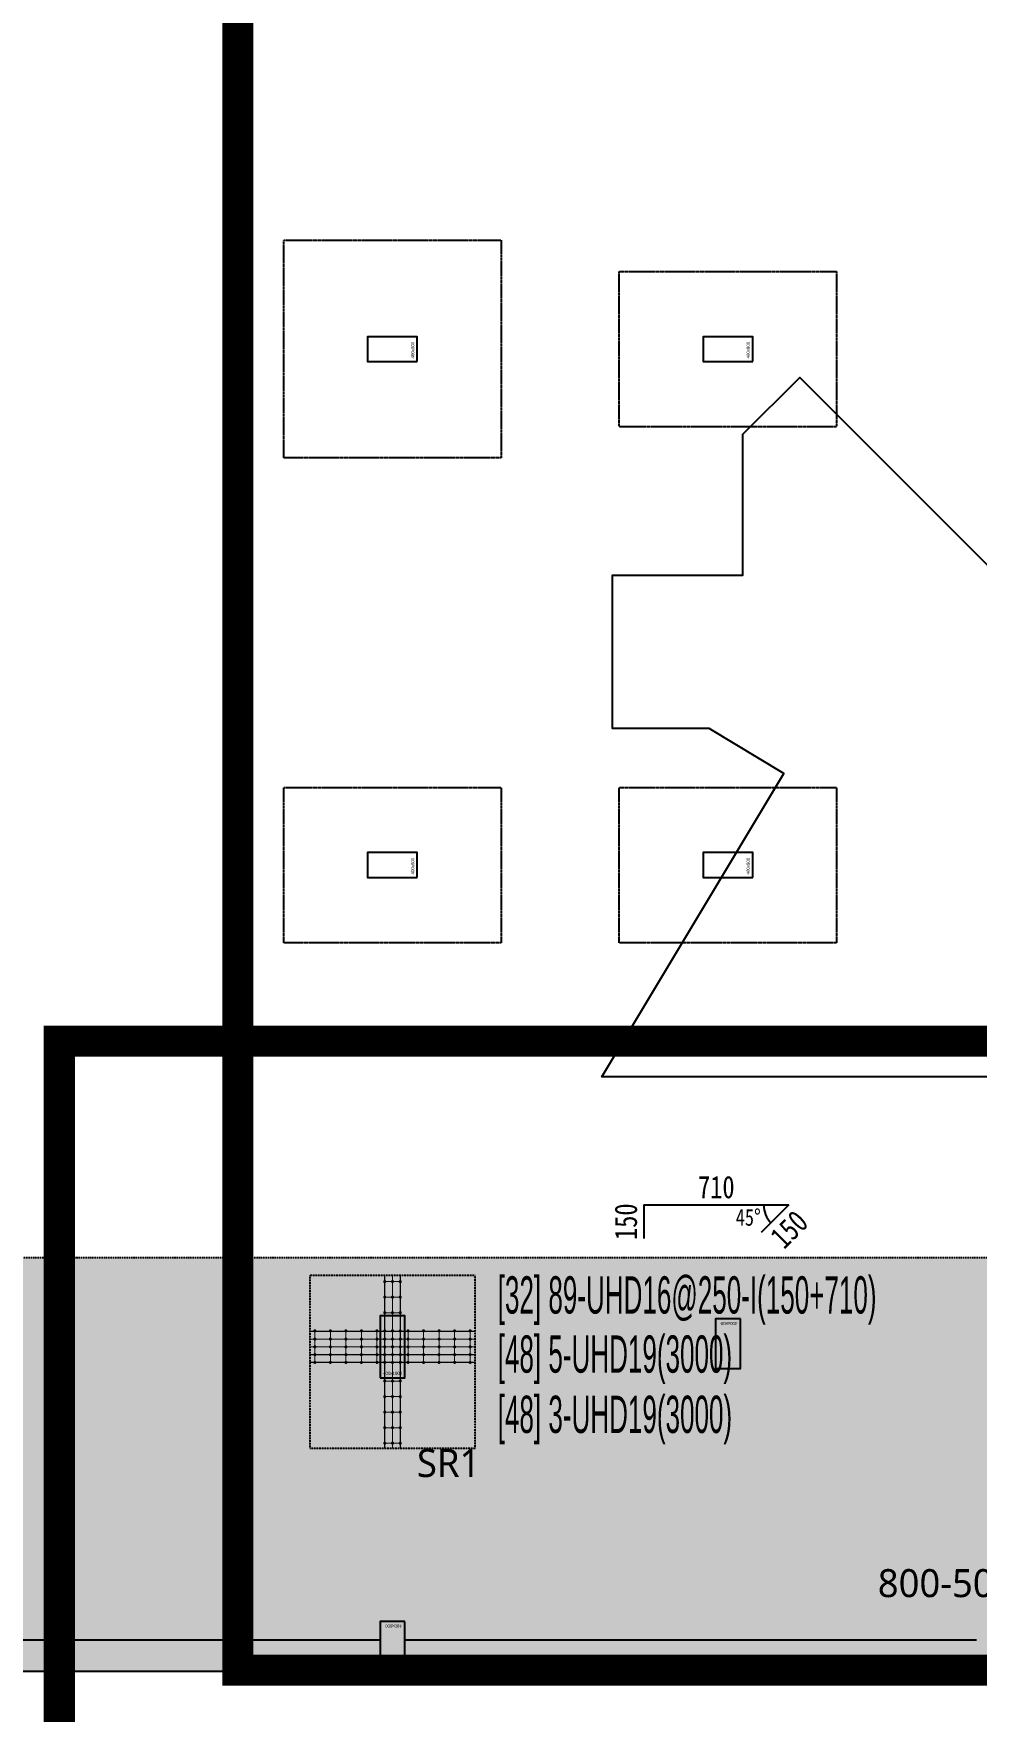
# Model space of a CAD drawing. Header units: millimetres. Extents: x 91591 to 1353697, y 75729 to 160586.
# Drawn here: x 978901 to 994079, y 89901 to 116891 of the extents above; entities that cross this region are included whole.
import ezdxf
from ezdxf.enums import TextEntityAlignment as Align

# ---------------------------------------------------------------- set-up
doc = ezdxf.new("R2010")
doc.units = ezdxf.units.MM
for name, pattern in [('H', [1.3, 0.8, -0.5]), ('HID', [2.5, 1.5, -1]), ('HIDDEN', [0.375, 0.25, -0.125])]:
    doc.linetypes.add(name, pattern=pattern)
for name, color, linetype in [('-S_CE', 61, 'Continuous'), ('-S_F', 7, 'Continuous'), ('8', 8, 'Continuous'), ('NX_BarShape', 7, 'Continuous'), ('NX_BARTXT', 7, 'Continuous'), ('NX_D16', 3, 'Continuous'), ('S-FND-TEXT', 7, 'Continuous'), ('S-FND_OUTLINE_지하주차장 기초', 4, 'HID'), ('S-HAT', 252, 'Continuous'), ('S-HAT_SLAB LEVEL', 7, 'Continuous'), ('S_FND-전단보강-기초 스터럽 표현', 6, 'Continuous'), ('S_FND-전단보강-기초주근 표현', 1, 'Continuous'), ('XR-지하주차장$0$A-CON', 2, 'Continuous'), ('XR-지하주차장$0$AA-COL', 2, 'Continuous'), ('기초', 7, 'Continuous')]:
    doc.layers.add(name, color=color, linetype=linetype)
doc.layers.add('DEFPOINT', color=142, linetype='Continuous', plot=False)
doc.styles.add('BarSetTxt', font='Arial.ttf', dxfattribs={"width": 0.4, "height": 353.85})
doc.styles.add('XR-지하주차장$0$Standard', font='arial.ttf')
doc.styles.add('맑은고딕', font='malgun.ttf')

# ---------------------------------------------------------------- blocks, each defined once
blk = doc.blocks.new('zw$D357')
at = {"layer": 'S-HAT'}
h = blk.add_hatch(dxfattribs=at)
h.set_pattern_fill('GRASS', color=256, scale=20)
h.set_pattern_definition([(90, (-331308.68, 2741039.9), (-359.21, 359.21), [95.25, -623.17]), (45, (-331308.7, 2741039.9), (-359.210245, 359.210245), [95.25, -412.75]), (135, (-331308.7, 2741039.9), (-359.210245, -359.210245), [95.25, -412.75])])
h.paths.add_polyline_path([(-65008, -55192), (-61014, -48545), (-9370, -48545), (-5377, -55192)])
at = {"layer": '-S_F', "linetype": 'HIDDEN', "lineweight": -3}
for points in [[(-55760, -32177), (-52260, -32177), (-52260, -35677), (-55760, -35677)], [(-50360, -32677), (-46860, -32677), (-46860, -35177), (-50360, -35177)], [(-55760, -40977), (-52260, -40977), (-52260, -43477), (-55760, -43477)], [(-50360, -40977), (-46860, -40977), (-46860, -43477), (-50360, -43477)]]:
    blk.add_lwpolyline(points, close=True, dxfattribs=at)
at = {"layer": 'S-FND_OUTLINE_지하주차장 기초'}
blk.add_lwpolyline([(-9370, -48545), (-61014, -48545), (-65008, -55192), (-5377, -55192)], close=True, dxfattribs=at)
at = {"layer": 'S-HAT_SLAB LEVEL', "lineweight": -2}
blk.add_lwpolyline([(-42704, -45631), (-50639, -45631), (-47708, -40754), (-48912, -40031), (-50469, -40031), (-50469, -37561), (-48369, -37561), (-48369, -35295), (-47455, -34381), (-41155, -40681), (-42704, -40681), (-42704, -42626), (-42704, -45631)], dxfattribs=at)
at = {"layer": 'XR-지하주차장$0$A-CON'}
for p, q in [((-54210, -54692), (-62210, -54692)), ((-44610, -54692), (-53810, -54692)), ((-70457, -55192), (0, -55192))]:
    blk.add_line(p, q, dxfattribs=at)
at = {"layer": 'XR-지하주차장$0$AA-COL'}
for points in [[(-53610, -34127), (-53610, -33727), (-54410, -33727), (-54410, -34127)], [(-48210, -34127), (-48210, -33727), (-49010, -33727), (-49010, -34127)], [(-53610, -42427), (-53610, -42027), (-54410, -42027), (-54410, -42427)], [(-48210, -42427), (-48210, -42027), (-49010, -42027), (-49010, -42427)], [(-54210, -50477), (-53810, -50477), (-53810, -49477), (-54210, -49477)], [(-48410, -49527), (-48810, -49527), (-48810, -50327), (-48410, -50327)], [(-53810, -54392), (-54210, -54392), (-54210, -55192), (-53810, -55192)]]:
    blk.add_lwpolyline(points, close=True, dxfattribs=at)
at = {"layer": '기초', "color": 6, "linetype": 'HID', "ltscale": 3, "const_width": 500}
blk.add_lwpolyline([(-56498, -55179), (-56498, -13109), (-51183, -13099), (-51183, -15035), (-51183, -15035), (-51183, -15047), (-37285, -15025), (-37298, -6685), (-14910, -6684), (-14910, -24464), (-14910, -24464), (-14910, -24477), (-13109, -24477), (-13109, -55179)], close=True, dxfattribs=at)
at = {"layer": 'Defpoints', "style": 'XR-지하주차장$0$Standard'}
for rotation, p in [(90, (-53660, -34077)), (90, (-48260, -34077)), (90, (-53660, -42377)), (90, (-48260, -42377)), (180, (-48460, -49577)), (180, (-53860, -54442))]:
    blk.add_text('400x800', height=50, rotation=rotation, dxfattribs=at).set_placement(p)
blk.add_text('400x1000', height=50, dxfattribs=at).set_placement((-54160, -50427))
blk = doc.blocks.new('zw$B4B4')
at = {"layer": '-S_CE', "linetype": 'H', "lineweight": -2}
blk.add_lwpolyline([(-9975.7, -3195.9), (-12635.7, -3195.9), (-12635.7, -5975.9), (-9975.7, -5975.9)], close=True, dxfattribs=at)
blk.add_lwpolyline([(-9975.7, -3195.9), (-12635.7, -3195.9), (-12635.7, -5975.9), (-9975.7, -5975.9)], close=True, dxfattribs=at)
at = {"layer": 'S_FND-전단보강-기초 스터럽 표현', "color": 6, "linetype": 'H', "lineweight": -3, "ltscale": 0.2, "const_width": 16}
for points in [[(-11160.7, -3295.9), (-11450.7, -3295.9)], [(-11160.7, -3545.9), (-11450.7, -3545.9)], [(-11160.7, -3795.9), (-11450.7, -3795.9)], [(-12555.7, -4075.9), (-12555.7, -4615.9)], [(-12305.7, -4075.9), (-12305.7, -4615.9)], [(-12055.7, -4075.9), (-12055.7, -4615.9)], [(-11805.7, -4075.9), (-11805.7, -4615.9)], [(-11555.7, -4075.9), (-11555.7, -4615.9)], [(-11055.7, -4075.9), (-11055.7, -4615.9)], [(-10805.7, -4075.9), (-10805.7, -4615.9)], [(-10555.7, -4075.9), (-10555.7, -4615.9)], [(-10305.7, -4075.9), (-10305.7, -4615.9)], [(-10055.7, -4075.9), (-10055.7, -4615.9)], [(-11450.7, -4895.9), (-11160.7, -4895.9)], [(-11450.7, -5145.9), (-11160.7, -5145.9)], [(-11450.7, -5395.9), (-11160.7, -5395.9)], [(-11450.7, -5645.9), (-11160.7, -5645.9)], [(-11450.7, -5895.9), (-11160.7, -5895.9)]]:
    blk.add_lwpolyline(points, dxfattribs=at)
at = {"layer": 'S_FND-전단보강-기초주근 표현', "lineweight": -3, "const_width": 19}
for points in [[(-11430.7, -5975.9), (-11430.7, -3195.9)], [(-11305.7, -5975.9), (-11305.7, -3195.9)], [(-11180.7, -5975.9), (-11180.7, -3195.9)], [(-9975.7, -4095.9), (-12635.7, -4095.9)], [(-9975.7, -4220.9), (-12635.7, -4220.9)], [(-9975.7, -4345.9), (-12635.7, -4345.9)], [(-9975.7, -4470.9), (-12635.7, -4470.9)], [(-9975.7, -4595.9), (-12635.7, -4595.9)]]:
    blk.add_lwpolyline(points, dxfattribs=at)
blk = doc.blocks.new('zw$60B5')
at = {"layer": 'S-FND-TEXT', "linetype": 'ByBlock', "lineweight": -2, "style": '맑은고딕'}
blk.add_text('SR1', height=450, rotation=360, dxfattribs=at).set_placement((-6246, -8368), align=Align.MIDDLE_CENTER)
blk = doc.blocks.new('2026-3-27-16-34-26-0-Shape1009+150+710+150+45')
at = {"layer": 'NX_BarShape', "color": 7}
for p, q in [((750, 666.666667), (750, 366.666667)), ((750, 666.666667), (2050, 666.666667)), ((2050, 666.666667), (1801.772331, 419.92181))]:
    blk.add_line(p, q, dxfattribs=at)
at = {"layer": 'NX_BarShape', "color": 3}
blk.add_arc((2050, 666.666667), 226.930561, 180.0000198478, 224.8283523304, dxfattribs=at)
at = {"layer": 'NX_BarShape', "color": 7, "width": 0.8}
blk.add_text('710', height=200, dxfattribs=at).set_placement((1400, 666.666667), align=Align.BOTTOM_CENTER)
blk.add_text('150', height=200, rotation=90, dxfattribs=at).set_placement((750, 516.666667), align=Align.BOTTOM_CENTER)
at = {"layer": 'NX_BarShape', "color": 3, "width": 0.8}
blk.add_text('45°', height=150, dxfattribs=at).set_placement((1797.543224, 630.931571), align=Align.TOP_RIGHT)
at = {"layer": 'NX_BarShape', "color": 7, "width": 0.8}
blk.add_text('150', height=200, rotation=45, dxfattribs=at).set_placement((1979.778286, 519.725718), align=Align.TOP_CENTER)
blk = doc.blocks.new('2026-3-27-16-34-26-0-0')
at = {"layer": 'NX_BarShape'}
blk.add_blockref('2026-3-27-16-34-26-0-Shape1009+150+710+150+45', (0, 0), dxfattribs=at)

msp = doc.modelspace()

# ---------------------------------------------------------------- linework, layer by layer
at = {"layer": 'DEFPOINT', "color": 1, "const_width": 500}
msp.add_lwpolyline([(979316.3, 100684.5), (1030201, 100684.5), (1030201, 87195.1), (979316.3, 87195.1)], close=True, dxfattribs=at)
at = {"layer": 'NX_D16', "color": 3, "const_width": 25}
for points in [[(984541.9, 96815.2, 1), (984566.9, 96815.2, 1), (984541.9, 96815.2)], [(984666.9, 96815.2, 1), (984691.9, 96815.2, 1), (984666.9, 96815.2)], [(984791.9, 96815.2, 1), (984816.9, 96815.2, 1), (984791.9, 96815.2)], [(984541.9, 96565.2, 1), (984566.9, 96565.2, 1), (984541.9, 96565.2)], [(984666.9, 96565.2, 1), (984691.9, 96565.2, 1), (984666.9, 96565.2)], [(984791.9, 96565.2, 1), (984816.9, 96565.2, 1), (984791.9, 96565.2)], [(984541.9, 96315.2, 1), (984566.9, 96315.2, 1), (984541.9, 96315.2)], [(984666.9, 96315.2, 1), (984691.9, 96315.2, 1), (984666.9, 96315.2)], [(984791.9, 96315.2, 1), (984816.9, 96315.2, 1), (984791.9, 96315.2)], [(983429.4, 96035.2, 1), (983429.4, 96010.2, 1), (983429.4, 96035.2)], [(983429.4, 95902.7, 1), (983429.4, 95877.7, 1), (983429.4, 95902.7)], [(983679.4, 96035.2, 1), (983679.4, 96010.2, 1), (983679.4, 96035.2)], [(983679.4, 95902.7, 1), (983679.4, 95877.7, 1), (983679.4, 95902.7)], [(983929.4, 96035.2, 1), (983929.4, 96010.2, 1), (983929.4, 96035.2)], [(983929.4, 95902.7, 1), (983929.4, 95877.7, 1), (983929.4, 95902.7)], [(984179.4, 96035.2, 1), (984179.4, 96010.2, 1), (984179.4, 96035.2)], [(984179.4, 95902.7, 1), (984179.4, 95877.7, 1), (984179.4, 95902.7)], [(984429.4, 96035.2, 1), (984429.4, 96010.2, 1), (984429.4, 96035.2)], [(984429.4, 95902.7, 1), (984429.4, 95877.7, 1), (984429.4, 95902.7)], [(984554.4, 96035.2, 1), (984554.4, 96010.2, 1), (984554.4, 96035.2)], [(984554.4, 95902.7, 1), (984554.4, 95877.7, 1), (984554.4, 95902.7)], [(984679.4, 96035.2, 1), (984679.4, 96010.2, 1), (984679.4, 96035.2)], [(984679.4, 95902.7, 1), (984679.4, 95877.7, 1), (984679.4, 95902.7)], [(984804.4, 96035.2, 1), (984804.4, 96010.2, 1), (984804.4, 96035.2)], [(984804.4, 95902.7, 1), (984804.4, 95877.7, 1), (984804.4, 95902.7)], [(984929.4, 96035.2, 1), (984929.4, 96010.2, 1), (984929.4, 96035.2)], [(984929.4, 95902.7, 1), (984929.4, 95877.7, 1), (984929.4, 95902.7)], [(985179.4, 96035.2, 1), (985179.4, 96010.2, 1), (985179.4, 96035.2)], [(985179.4, 95902.7, 1), (985179.4, 95877.7, 1), (985179.4, 95902.7)], [(985429.4, 96035.2, 1), (985429.4, 96010.2, 1), (985429.4, 96035.2)], [(985429.4, 95902.7, 1), (985429.4, 95877.7, 1), (985429.4, 95902.7)], [(985679.4, 96035.2, 1), (985679.4, 96010.2, 1), (985679.4, 96035.2)], [(985679.4, 95902.7, 1), (985679.4, 95877.7, 1), (985679.4, 95902.7)], [(985929.4, 96035.2, 1), (985929.4, 96010.2, 1), (985929.4, 96035.2)], [(985929.4, 95902.7, 1), (985929.4, 95877.7, 1), (985929.4, 95902.7)], [(983429.4, 95777.7, 1), (983429.4, 95752.7, 1), (983429.4, 95777.7)], [(983429.4, 95652.7, 1), (983429.4, 95627.7, 1), (983429.4, 95652.7)], [(983679.4, 95777.7, 1), (983679.4, 95752.7, 1), (983679.4, 95777.7)], [(983679.4, 95652.7, 1), (983679.4, 95627.7, 1), (983679.4, 95652.7)], [(983929.4, 95777.7, 1), (983929.4, 95752.7, 1), (983929.4, 95777.7)], [(983929.4, 95652.7, 1), (983929.4, 95627.7, 1), (983929.4, 95652.7)], [(984179.4, 95777.7, 1), (984179.4, 95752.7, 1), (984179.4, 95777.7)], [(984179.4, 95652.7, 1), (984179.4, 95627.7, 1), (984179.4, 95652.7)], [(984429.4, 95777.7, 1), (984429.4, 95752.7, 1), (984429.4, 95777.7)], [(984429.4, 95652.7, 1), (984429.4, 95627.7, 1), (984429.4, 95652.7)], [(984554.4, 95777.7, 1), (984554.4, 95752.7, 1), (984554.4, 95777.7)], [(984554.4, 95652.7, 1), (984554.4, 95627.7, 1), (984554.4, 95652.7)], [(984679.4, 95777.7, 1), (984679.4, 95752.7, 1), (984679.4, 95777.7)], [(984679.4, 95652.7, 1), (984679.4, 95627.7, 1), (984679.4, 95652.7)], [(984804.4, 95777.7, 1), (984804.4, 95752.7, 1), (984804.4, 95777.7)], [(984804.4, 95652.7, 1), (984804.4, 95627.7, 1), (984804.4, 95652.7)], [(984929.4, 95777.7, 1), (984929.4, 95752.7, 1), (984929.4, 95777.7)], [(984929.4, 95652.7, 1), (984929.4, 95627.7, 1), (984929.4, 95652.7)], [(985179.4, 95777.7, 1), (985179.4, 95752.7, 1), (985179.4, 95777.7)], [(985179.4, 95652.7, 1), (985179.4, 95627.7, 1), (985179.4, 95652.7)], [(985429.4, 95777.7, 1), (985429.4, 95752.7, 1), (985429.4, 95777.7)], [(985429.4, 95652.7, 1), (985429.4, 95627.7, 1), (985429.4, 95652.7)], [(985679.4, 95777.7, 1), (985679.4, 95752.7, 1), (985679.4, 95777.7)], [(985679.4, 95652.7, 1), (985679.4, 95627.7, 1), (985679.4, 95652.7)], [(985929.4, 95777.7, 1), (985929.4, 95752.7, 1), (985929.4, 95777.7)], [(985929.4, 95652.7, 1), (985929.4, 95627.7, 1), (985929.4, 95652.7)], [(983429.4, 95527.7, 1), (983429.4, 95502.7, 1), (983429.4, 95527.7)], [(983679.4, 95527.7, 1), (983679.4, 95502.7, 1), (983679.4, 95527.7)], [(983929.4, 95527.7, 1), (983929.4, 95502.7, 1), (983929.4, 95527.7)], [(984179.4, 95527.7, 1), (984179.4, 95502.7, 1), (984179.4, 95527.7)], [(984429.4, 95527.7, 1), (984429.4, 95502.7, 1), (984429.4, 95527.7)], [(984554.4, 95527.7, 1), (984554.4, 95502.7, 1), (984554.4, 95527.7)], [(984679.4, 95527.7, 1), (984679.4, 95502.7, 1), (984679.4, 95527.7)], [(984804.4, 95527.7, 1), (984804.4, 95502.7, 1), (984804.4, 95527.7)], [(984929.4, 95527.7, 1), (984929.4, 95502.7, 1), (984929.4, 95527.7)], [(985179.4, 95527.7, 1), (985179.4, 95502.7, 1), (985179.4, 95527.7)], [(985429.4, 95527.7, 1), (985429.4, 95502.7, 1), (985429.4, 95527.7)], [(985679.4, 95527.7, 1), (985679.4, 95502.7, 1), (985679.4, 95527.7)], [(985929.4, 95527.7, 1), (985929.4, 95502.7, 1), (985929.4, 95527.7)], [(984541.9, 95215.2, 1), (984566.9, 95215.2, 1), (984541.9, 95215.2)], [(984666.9, 95215.2, 1), (984691.9, 95215.2, 1), (984666.9, 95215.2)], [(984791.9, 95215.2, 1), (984816.9, 95215.2, 1), (984791.9, 95215.2)], [(984541.9, 94965.2, 1), (984566.9, 94965.2, 1), (984541.9, 94965.2)], [(984541.9, 94715.2, 1), (984566.9, 94715.2, 1), (984541.9, 94715.2)], [(984666.9, 94965.2, 1), (984691.9, 94965.2, 1), (984666.9, 94965.2)], [(984666.9, 94715.2, 1), (984691.9, 94715.2, 1), (984666.9, 94715.2)], [(984791.9, 94965.2, 1), (984816.9, 94965.2, 1), (984791.9, 94965.2)], [(984791.9, 94715.2, 1), (984816.9, 94715.2, 1), (984791.9, 94715.2)], [(984541.9, 94465.2, 1), (984566.9, 94465.2, 1), (984541.9, 94465.2)], [(984666.9, 94465.2, 1), (984691.9, 94465.2, 1), (984666.9, 94465.2)], [(984791.9, 94465.2, 1), (984816.9, 94465.2, 1), (984791.9, 94465.2)], [(984541.9, 94215.2, 1), (984566.9, 94215.2, 1), (984541.9, 94215.2)], [(984666.9, 94215.2, 1), (984691.9, 94215.2, 1), (984666.9, 94215.2)], [(984791.9, 94215.2, 1), (984816.9, 94215.2, 1), (984791.9, 94215.2)]]:
    msp.add_lwpolyline(points, format="xyb", dxfattribs=at)

# ---------------------------------------------------------------- block references
for name, p in [('zw$B4B4', (995985.1, 100111)), ('zw$60B5', (991829.4, 102265.2))]:
    msp.add_blockref(name, p)
at = {"layer": '8'}
msp.add_blockref('zw$D357', (1038689, 145741.8), dxfattribs=at)
at = {"layer": 'NX_BarShape', "xscale": 1.799100449775112, "yscale": 1.799100449775112, "zscale": 1.799100449775112, "rotation": 360}
msp.add_blockref('2026-3-27-16-34-26-0-0', (987373.2, 96848.8), dxfattribs=at)

# ---------------------------------------------------------------- texts
at = {"layer": 'DEFPOINT', "linetype": 'ByBlock', "lineweight": -2, "style": '맑은고딕'}
msp.add_text('800-50(하부피복)-40(상부피복)=710', height=450, rotation=360, dxfattribs=at).set_placement((997134.3, 91964.6), align=Align.MIDDLE_CENTER)
at = {"layer": 'NX_BARTXT', "color": 3, "style": 'BarSetTxt', "width": 0.5}
msp.add_text('[32] 89-UHD16@250-I(150+710)', height=600, rotation=360, dxfattribs=at).set_placement((986373.2, 96120.5), align=Align.BOTTOM_LEFT)
at = {"layer": 'NX_BARTXT', "color": 4, "style": 'BarSetTxt', "width": 0.5}
for s, p in [('[48] 5-UHD19(3000)', (986373.2, 95169.8)), ('[48] 3-UHD19(3000)', (986373.2, 94200))]:
    msp.add_text(s, height=600, rotation=360, dxfattribs=at).set_placement(p, align=Align.BOTTOM_LEFT)

doc.saveas('drawing.dxf')
